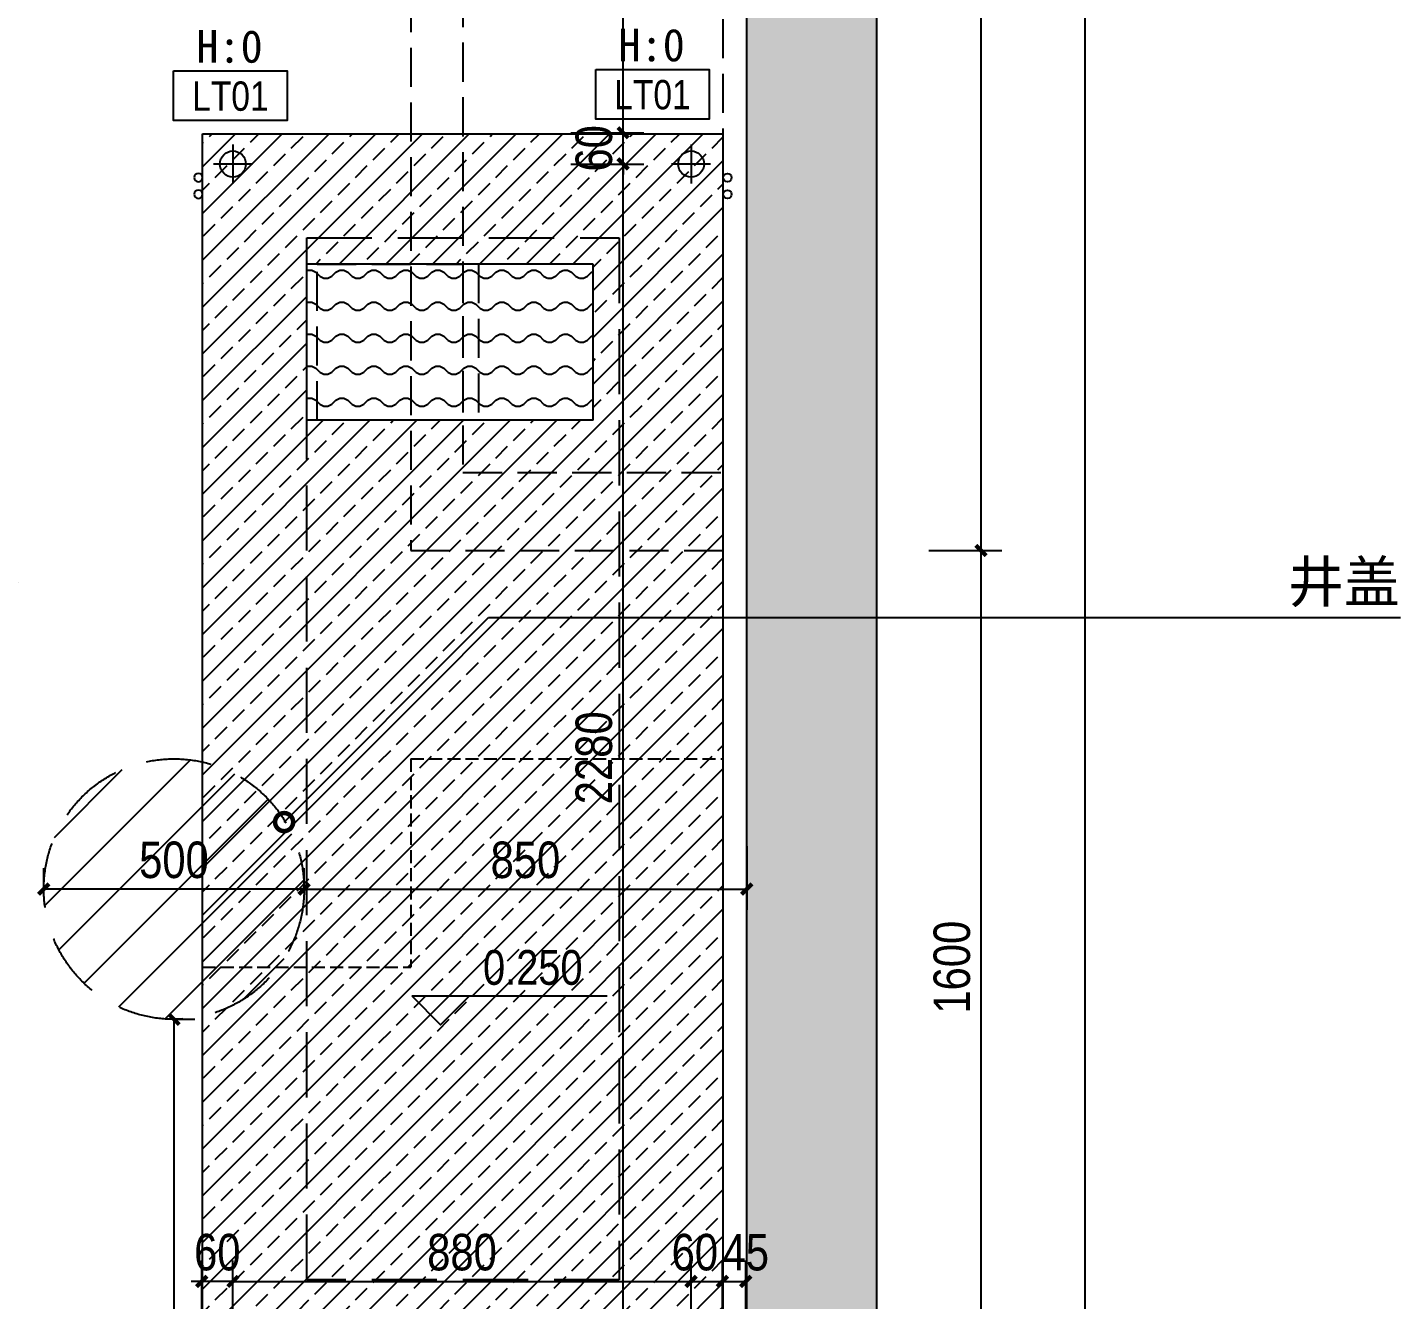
# Model space of a CAD drawing. Extents: x 9928 to 93764, y -101273 to -34887.
# Drawn here: x 39698 to 42335, y -67531 to -65089 of the extents above; entities that cross this region are included whole.
import ezdxf
from ezdxf import colors
from ezdxf.entities.mleader import LeaderData, LeaderLine
from ezdxf.enums import TextEntityAlignment as Align
from ezdxf.math import Vec2, Vec3

# ---------------------------------------------------------------- set-up
doc = ezdxf.new("R2010")
doc.units = 0
doc.header["$LTSCALE"] = 1000
doc.header["$MEASUREMENT"] = 0
for name, pattern in [('CENTER', [2, 1.25, -0.25, 0.25, -0.25]), ('DASH', [0.35, 0.25, -0.1]), ('HIDDEN', [0.375, 0.25, -0.125])]:
    doc.linetypes.add(name, pattern=pattern)
doc.layers.add('_0', color=7, linetype='Continuous', lineweight=25)
doc.layers.add('MATERAL LIST-A1$0$MATERAL LIST-A1$0$A-ANNO-NOTE', color=4, linetype='Continuous', lineweight=9)
for name, color, linetype in [('A', 163, 'CENTER'), ('A-ANNO-DIMS', 6, 'Continuous'), ('A-ANNO-NOTE', 4, 'Continuous'), ('A-FLOR-HRAL', 42, 'Continuous'), ('A-FLOR-OVHD', 111, 'HIDDEN'), ('A-FLOR-STRS', 54, 'Continuous'), ('A-FURN-PATT-251', 251, 'Continuous'), ('A-SECT-005', 5, 'Continuous'), ('A-WALL-FULL', 5, 'Continuous'), ('LIGHT190', 190, 'Continuous'), ('MATERAL LIST-A1$0$MATERAL LIST-A1$0$A-ANNO-RNME', 1, 'Continuous'), ('设备', 150, 'Continuous')]:
    doc.layers.add(name, color=color, linetype=linetype)
doc.styles.add('DIM_T3', font='ARIALN.TTF')
doc.styles.add('EN', font='ARIALN.TTF')
doc.styles.add('MATERAL LIST-A1$0$MATERAL LIST-A1$0$EN1', font='ARIALN.TTF', dxfattribs={"height": 2.5})
doc.styles.get("Standard").update_dxf_attribs({"font": 'gbenor.shx', "bigfont": 'gbcbig.shx'})
doc.dimstyles.new('_TCH_ARCH&&20', dxfattribs={"dimtxt": 70, "dimasz": 20, "dimexe": 40, "dimexo": 40, "dimgap": 20, "dimtad": 1, "dimdec": 0, "dimzin": 0, "dimdsep": 46, "dimtxsty": 'DIM_T3', "dimblk": 'ARCHTICK', "dimcen": 0.09, "dimclrd": 6, "dimclre": 6, "dimclrt": 6, "dimazin": 2, "dimtfac": 1, "dimtdec": 0, "dimtix": 1, "dimtmove": 2, "dimatfit": 3, "dimfxl": 100, "dimfxlon": 1, "dimtolj": 1, "dimtzin": 0, "dimarcsym": 0})

# ---------------------------------------------------------------- blocks, each defined once
blk = doc.blocks.new('_ArchTick')
at = {"color": 0, "linetype": 'ByBlock', "const_width": 0.4}
blk.add_lwpolyline([(-0.5, -0.5), (0.5, 0.5)], dxfattribs=at)
blk = doc.blocks.new('*D538')
at = {"layer": 'A-ANNO-DIMS', "color": 6, "lineweight": -2, "transparency": 16777216}
for p, q in [((41428.9, -66092.8), (41568.9, -66092.8)), ((41528.9, -67692.8), (41528.9, -66092.8)), ((41428.9, -67692.8), (41568.9, -67692.8))]:
    blk.add_line(p, q, dxfattribs=at)
at = {"layer": 'Defpoints', "color": 0, "transparency": 16777216}
for p in [(41033.9, -66092.8), (41528.9, -66092.8), (41033.9, -67692.8)]:
    blk.add_point(p, dxfattribs=at)
at = {"layer": 'A-ANNO-DIMS', "color": 6, "lineweight": -2, "transparency": 16777216, "xscale": 20, "yscale": 20, "zscale": 20}
for p, rotation in [((41528.9, -66092.8), 90), ((41528.9, -67692.8), 270)]:
    blk.add_blockref('_ArchTick', p, dxfattribs=dict(at, rotation=rotation))
at = {"layer": 'A-ANNO-DIMS', "color": 6, "transparency": 16777216, "insert": (41473.2, -66892.8), "char_height": 70, "attachment_point": 5, "rotation": 90, "style": 'DIM_T3'}
blk.add_mtext('\\A1;1600', dxfattribs=at)
blk = doc.blocks.new('*D540')
at = {"layer": 'A-ANNO-DIMS', "color": 6, "lineweight": -2, "transparency": 16777216}
for p, q in [((41428.9, -63802.8), (41568.9, -63802.8)), ((41528.9, -66092.8), (41528.9, -63802.8)), ((41428.9, -66092.8), (41568.9, -66092.8))]:
    blk.add_line(p, q, dxfattribs=at)
at = {"layer": 'Defpoints', "color": 0, "transparency": 16777216}
for p in [(41033.9, -63802.8), (41528.9, -63802.8), (41033.9, -66092.8)]:
    blk.add_point(p, dxfattribs=at)
at = {"layer": 'A-ANNO-DIMS', "color": 6, "lineweight": -2, "transparency": 16777216, "xscale": 20, "yscale": 20, "zscale": 20}
for p, rotation in [((41528.9, -63802.8), 90), ((41528.9, -66092.8), 270)]:
    blk.add_blockref('_ArchTick', p, dxfattribs=dict(at, rotation=rotation))
at = {"layer": 'A-ANNO-DIMS', "color": 6, "transparency": 16777216, "insert": (41473.2, -64947.8), "char_height": 70, "attachment_point": 5, "rotation": 90, "style": 'DIM_T3'}
blk.add_mtext('\\A1;2290', dxfattribs=at)
blk = doc.blocks.new('*D547')
at = {"layer": 'A-ANNO-DIMS', "color": 6, "lineweight": -2, "transparency": 16777216}
for p, q in [((41628.9, -57092.8), (41768.9, -57092.8)), ((41728.9, -67692.8), (41728.9, -57092.8)), ((41628.9, -67692.8), (41768.9, -67692.8))]:
    blk.add_line(p, q, dxfattribs=at)
at = {"layer": 'Defpoints', "color": 0, "transparency": 16777216}
for p in [(41078.9, -57092.8), (41728.9, -57092.8), (41078.9, -67692.8)]:
    blk.add_point(p, dxfattribs=at)
at = {"layer": 'A-ANNO-DIMS', "color": 6, "lineweight": -2, "transparency": 16777216, "xscale": 20, "yscale": 20, "zscale": 20}
for p, rotation in [((41728.9, -57092.8), 90), ((41728.9, -67692.8), 270)]:
    blk.add_blockref('_ArchTick', p, dxfattribs=dict(at, rotation=rotation))
at = {"layer": 'A-ANNO-DIMS', "color": 6, "transparency": 16777216, "insert": (41673.2, -62392.8), "char_height": 70, "attachment_point": 5, "rotation": 90, "style": 'DIM_T3'}
blk.add_mtext('\\A1;10600', dxfattribs=at)
blk = doc.blocks.new('ASLIDUFHASDF')
at = {"layer": 'A', "ltscale": 0.3}
blk.add_line((19187.9, -90751.2), (19187.9, -76645.8), dxfattribs=at)
blk = doc.blocks.new('dengsdlu')
at = {"layer": 'LIGHT190'}
for p, q in [((357969.3, -144956), (357969.3, -145106)), ((358044.3, -145031), (357894.3, -145031))]:
    blk.add_line(p, q, dxfattribs=at)
blk.add_circle((357969.3, -145031), 50, dxfattribs=at)
blk = doc.blocks.new('MATERAL LIST-A1$0$MATERAL LIST-A1$0$MATID')
blk.add_lwpolyline([(0, 3.4), (7.75, 3.4), (7.75, 0), (0, 0)], close=True)
at = {"style": 'MATERAL LIST-A1$0$MATERAL LIST-A1$0$EN1'}
blk.add_attdef('XX-XX', text='', height=2, dxfattribs=at).set_placement((175.668, 0.673), align=Align.CENTER)
blk = doc.blocks.new('*D854')
at = {"layer": 'Defpoints', "color": 0, "transparency": 16777216}
for p in [(55136.4, -67648), (55136.4, -67782.8), (55196.4, -67782.8)]:
    blk.add_point(p, dxfattribs=at)
at = {"layer": 'LIGHT190', "lineweight": -2, "transparency": 16777216}
for p, q in [((55136.4, -67742.8), (55136.4, -67608)), ((55196.4, -67742.8), (55196.4, -67608)), ((55136.4, -67648), (55116.4, -67648)), ((55196.4, -67648), (55136.4, -67648)), ((55196.4, -67648), (55216.4, -67648))]:
    blk.add_line(p, q, dxfattribs=at)
at = {"layer": 'LIGHT190', "lineweight": -2, "transparency": 16777216, "xscale": 20, "yscale": 20, "zscale": 20}
blk.add_blockref('_ArchTick', (55136.4, -67648), dxfattribs=at)
at = {"layer": 'LIGHT190', "lineweight": -2, "transparency": 16777216, "xscale": 20, "yscale": 20, "zscale": 20, "rotation": 180}
blk.add_blockref('_ArchTick', (55196.4, -67648), dxfattribs=at)
at = {"layer": 'LIGHT190', "transparency": 16777216, "insert": (55166.4, -67592.3), "char_height": 70, "attachment_point": 5, "style": 'DIM_T3'}
blk.add_mtext('\\A1;60', dxfattribs=at)
blk = doc.blocks.new('*D855')
at = {"layer": 'Defpoints', "color": 0, "transparency": 16777216}
for p in [(56076.4, -67648), (56076.4, -67745.3), (55196.4, -67782.8)]:
    blk.add_point(p, dxfattribs=at)
at = {"layer": 'LIGHT190', "lineweight": -2, "transparency": 16777216}
for p, q in [((55196.4, -67742.8), (55196.4, -67608)), ((56076.4, -67705.3), (56076.4, -67608)), ((55196.4, -67648), (56076.4, -67648))]:
    blk.add_line(p, q, dxfattribs=at)
at = {"layer": 'LIGHT190', "lineweight": -2, "transparency": 16777216, "xscale": 20, "yscale": 20, "zscale": 20, "rotation": 180}
blk.add_blockref('_ArchTick', (55196.4, -67648), dxfattribs=at)
at = {"layer": 'LIGHT190', "lineweight": -2, "transparency": 16777216, "xscale": 20, "yscale": 20, "zscale": 20}
blk.add_blockref('_ArchTick', (56076.4, -67648), dxfattribs=at)
at = {"layer": 'LIGHT190', "transparency": 16777216, "insert": (55636.4, -67592.3), "char_height": 70, "attachment_point": 5, "style": 'DIM_T3'}
blk.add_mtext('\\A1;880', dxfattribs=at)
blk = doc.blocks.new('*D856')
at = {"layer": 'Defpoints', "color": 0, "transparency": 16777216}
for p in [(56136.4, -67648), (56076.4, -67745.3), (56136.4, -67842.8)]:
    blk.add_point(p, dxfattribs=at)
at = {"layer": 'LIGHT190', "lineweight": -2, "transparency": 16777216}
for p, q in [((56076.4, -67705.3), (56076.4, -67608)), ((56136.4, -67748), (56136.4, -67608)), ((56076.4, -67648), (56136.4, -67648))]:
    blk.add_line(p, q, dxfattribs=at)
at = {"layer": 'LIGHT190', "lineweight": -2, "transparency": 16777216, "xscale": 20, "yscale": 20, "zscale": 20, "rotation": 180}
blk.add_blockref('_ArchTick', (56076.4, -67648), dxfattribs=at)
at = {"layer": 'LIGHT190', "lineweight": -2, "transparency": 16777216, "xscale": 20, "yscale": 20, "zscale": 20}
blk.add_blockref('_ArchTick', (56136.4, -67648), dxfattribs=at)
at = {"layer": 'LIGHT190', "transparency": 16777216, "insert": (56083.5, -67592.3), "char_height": 70, "attachment_point": 5, "style": 'DIM_T3'}
blk.add_mtext('\\A1;60', dxfattribs=at)
blk = doc.blocks.new('*D857')
at = {"layer": 'Defpoints', "color": 0, "transparency": 16777216}
for p in [(56181.4, -67648), (56136.4, -67842.8), (56181.4, -67950.4)]:
    blk.add_point(p, dxfattribs=at)
at = {"layer": 'LIGHT190', "lineweight": -2, "transparency": 16777216}
for p, q in [((56136.4, -67748), (56136.4, -67608)), ((56181.4, -67748), (56181.4, -67608)), ((56136.4, -67648), (56181.4, -67648))]:
    blk.add_line(p, q, dxfattribs=at)
at = {"layer": 'LIGHT190', "lineweight": -2, "transparency": 16777216, "xscale": 20, "yscale": 20, "zscale": 20, "rotation": 180}
blk.add_blockref('_ArchTick', (56136.4, -67648), dxfattribs=at)
at = {"layer": 'LIGHT190', "lineweight": -2, "transparency": 16777216, "xscale": 20, "yscale": 20, "zscale": 20}
blk.add_blockref('_ArchTick', (56181.4, -67648), dxfattribs=at)
at = {"layer": 'LIGHT190', "transparency": 16777216, "insert": (56181.4, -67592.4), "char_height": 70, "attachment_point": 5, "style": 'DIM_T3'}
blk.add_mtext('\\A1;45', dxfattribs=at)
blk = doc.blocks.new('*D858')
at = {"layer": 'Defpoints', "color": 0, "transparency": 16777216}
for p in [(55158.9, -65502.8), (55945.7, -65502.8), (55196.4, -67782.8)]:
    blk.add_point(p, dxfattribs=at)
at = {"layer": 'LIGHT190', "lineweight": -2, "transparency": 16777216}
for p, q in [((55845.7, -65502.8), (55985.7, -65502.8)), ((55945.7, -67782.8), (55945.7, -65502.8)), ((55845.7, -67782.8), (55985.7, -67782.8))]:
    blk.add_line(p, q, dxfattribs=at)
at = {"layer": 'LIGHT190', "lineweight": -2, "transparency": 16777216, "xscale": 20, "yscale": 20, "zscale": 20}
for p, rotation in [((55945.7, -65502.8), 90), ((55945.7, -67782.8), 270)]:
    blk.add_blockref('_ArchTick', p, dxfattribs=dict(at, rotation=rotation))
at = {"layer": 'LIGHT190', "transparency": 16777216, "insert": (55890, -66642.8), "char_height": 70, "attachment_point": 5, "rotation": 90, "style": 'DIM_T3'}
blk.add_mtext('\\A1;2280', dxfattribs=at)
blk = doc.blocks.new('*D859')
at = {"layer": 'Defpoints', "color": 0, "transparency": 16777216}
for p in [(55136.4, -65442.8), (55945.7, -65442.8), (55158.9, -65502.8)]:
    blk.add_point(p, dxfattribs=at)
at = {"layer": 'LIGHT190', "lineweight": -2, "transparency": 16777216}
for p, q in [((55945.7, -65442.8), (55945.7, -65422.8)), ((55845.7, -65442.8), (55985.7, -65442.8)), ((55945.7, -65502.8), (55945.7, -65442.8)), ((55845.7, -65502.8), (55985.7, -65502.8)), ((55945.7, -65502.8), (55945.7, -65522.8))]:
    blk.add_line(p, q, dxfattribs=at)
at = {"layer": 'LIGHT190', "lineweight": -2, "transparency": 16777216, "xscale": 20, "yscale": 20, "zscale": 20}
for p, rotation in [((55945.7, -65442.8), 270), ((55945.7, -65502.8), 90)]:
    blk.add_blockref('_ArchTick', p, dxfattribs=dict(at, rotation=rotation))
at = {"layer": 'LIGHT190', "transparency": 16777216, "insert": (55890, -65472.8), "char_height": 70, "attachment_point": 5, "rotation": 90, "style": 'DIM_T3'}
blk.add_mtext('\\A1;60', dxfattribs=at)
blk = doc.blocks.new('*D860')
at = {"layer": 'Defpoints', "color": 0, "transparency": 16777216}
for p in [(55945.7, -64612.8), (56113.9, -64612.8), (55136.4, -65442.8)]:
    blk.add_point(p, dxfattribs=at)
at = {"layer": 'LIGHT190', "lineweight": -2, "transparency": 16777216}
for p, q in [((56045.7, -64612.8), (55905.7, -64612.8)), ((55945.7, -65442.8), (55945.7, -64612.8)), ((55845.7, -65442.8), (55985.7, -65442.8))]:
    blk.add_line(p, q, dxfattribs=at)
at = {"layer": 'LIGHT190', "lineweight": -2, "transparency": 16777216, "xscale": 20, "yscale": 20, "zscale": 20}
for p, rotation in [((55945.7, -64612.8), 90), ((55945.7, -65442.8), 270)]:
    blk.add_blockref('_ArchTick', p, dxfattribs=dict(at, rotation=rotation))
at = {"layer": 'LIGHT190', "transparency": 16777216, "insert": (55890, -65027.8), "char_height": 70, "attachment_point": 5, "rotation": 90, "style": 'DIM_T3'}
blk.add_mtext('\\A1;830', dxfattribs=at)
blk = doc.blocks.new('DFGHFGH')
at = {"layer": 'A-ANNO-NOTE'}
blk.add_line((367305.1, -290440.9), (368431.1, -290440.9), dxfattribs=at)
blk.add_lwpolyline([(367305.1, -290440.9), (367471.4, -290607.2), (367637.6, -290440.9)], dxfattribs=at)
at = {"layer": 'A-ANNO-NOTE', "style": 'EN'}
blk.add_attdef('±0.000', (367715.9, -290376.4), '', height=200, dxfattribs=at)
blk = doc.blocks.new('alsidufhaSD9F83')
at = {"layer": 'A-FLOR-HRAL', "color": 1}
for centre in [(18134.9, -88276.1), (18134.9, -88308.1)]:
    blk.add_circle(centre, 8, dxfattribs=at)
blk = doc.blocks.new('dengguangdityu')
at = {"layer": 'A-FURN-PATT-251'}
h = blk.add_hatch(color=256, dxfattribs=at)
h.dxf.hatch_style = 1
h.paths.add_polyline_path([(55474.6, -69921.8), (55724.6, -69921.8), (55724.6, -57092.8), (55474.6, -57092.8)])
h = blk.add_hatch(dxfattribs=at)
h.set_pattern_fill('ANSI33', color=256, scale=20)
h.set_pattern_definition([(45, (11052.05, 20699.29), (-44.90128, 44.90128), []), (45, (11096.95, 20699.29), (-44.90128, 44.90128), [31.75, -15.875])])
h.paths.add_polyline_path([(54629.6, -65542.8), (55179.6, -65542.8), (55179.6, -65842.8), (54629.6, -65842.8)], flags=16)
h.paths.add_polyline_path([(54429.6, -65292.8), (55429.6, -65292.8), (55429.6, -67692.8), (54429.6, -67692.8)])
h = blk.add_hatch(dxfattribs=at)
h.set_pattern_fill('水域', color=256, scale=30)
h.set_pattern_definition([(0, (55129.61, -65692.8), (0, 61.417), [7.677, -53.74]), (26.565, (55137.287, -65692.803), (61.4173, 6e-07), [8.5833, -128.75]), (333.435, (55183.35, -65688.964), (61.4173, -2e-08), [8.5833, -128.75]), (45, (55144.965, -65688.964), (0, 61.4173), [10.857, -76]), (135, (55183.35, -65688.964), (-61.4173, 7e-15), [10.857, -76]), (26.565, (55152.642, -65681.287), (61.4173, 6e-07), [8.5833, -128.75]), (333.435, (55167.996, -65677.449), (61.4173, -2e-08), [8.5833, -128.75]), (0, (55160.32, -65677.45), (0, 61.417), [7.677, -53.74])])
h.paths.add_polyline_path([(55179.6, -65842.8), (55179.6, -65542.8), (54629.6, -65542.8), (54629.6, -65842.8)])
at = {"layer": '设备', "linetype": 'HIDDEN', "ltscale": 0.25}
h = blk.add_hatch(dxfattribs=at)
h.set_pattern_fill('ANSI31', color=256, scale=50)
h.set_pattern_definition([(45, (133.83, 20699.29), (-56.1266, 56.1266), [])])
edge = h.paths.add_edge_path()
edge.add_arc((54184.6, -59592.8), 250, 0, 360)
edge = h.paths.add_edge_path()
edge.add_arc((53824.6, -66142.8), 250, 0, 360)
edge = h.paths.add_edge_path()
edge.add_arc((54374.6, -66742.8), 250, 0, 360)
at = {"layer": 'A-FLOR-OVHD', "linetype": 'DASH', "ltscale": 0.3}
for p, q in [((54829.6, -62922.8), (54829.6, -66092.8)), ((54929.6, -63752.8), (54929.6, -65942.8)), ((55429.6, -66092.8), (55429.6, -63752.8)), ((54959.6, -65542.8), (54959.6, -65842.8)), ((54929.6, -65942.8), (55429.6, -65942.8)), ((54829.6, -66092.8), (55429.6, -66092.8))]:
    blk.add_line(p, q, dxfattribs=at)
blk.add_lwpolyline([(54649.6, -65542.8), (54929.6, -65542.8), (54929.6, -65842.8), (54649.6, -65842.8)], close=True, dxfattribs=at)
at = {"layer": 'A-FLOR-STRS'}
for p, q in [((54429.6, -67692.8), (54429.6, -65292.8)), ((54429.6, -65292.8), (55429.6, -65292.8)), ((55429.6, -67692.8), (55429.6, -65292.8)), ((54629.6, -65842.8), (54629.6, -65542.8)), ((55179.6, -65542.8), (54629.6, -65542.8)), ((55179.6, -65842.8), (55179.6, -65542.8)), ((55179.6, -65842.8), (54629.6, -65842.8))]:
    blk.add_line(p, q, dxfattribs=at)
at = {"layer": 'A-FLOR-STRS', "linetype": 'DASH', "ltscale": 0.5}
blk.add_lwpolyline([(55229.6, -65492.8), (55229.6, -67492.8), (54629.6, -67492.8), (54629.6, -65492.8)], close=True, dxfattribs=at)
at = {"layer": 'A-FURN-PATT-251', "linetype": 'DASH', "ltscale": 0.1}
for p, q in [((54829.6, -66492.8), (55429.6, -66492.8)), ((54829.6, -66492.8), (54829.6, -66892.8)), ((54429.6, -66892.8), (54829.6, -66892.8))]:
    blk.add_line(p, q, dxfattribs=at)
at = {"layer": 'A-WALL-FULL'}
for p, q in [((55474.6, -69921.8), (55474.6, -57092.8)), ((55724.6, -69921.8), (55724.6, -57092.8))]:
    blk.add_line(p, q, dxfattribs=at)
at = {"layer": '设备', "linetype": 'HIDDEN', "ltscale": 0.5}
blk.add_circle((54374.6, -66742.8), 250, dxfattribs=at)
at = {"layer": '_0', "color": 6}
blk.add_blockref('ASLIDUFHASDF', (36286.7, 20699.3), dxfattribs=at)
at = {"layer": 'A-SECT-005', "color": 2, "xscale": -1, "rotation": 180}
blk.add_blockref('alsidufhaSD9F83', (36286.7, -153684.9), dxfattribs=at)
at = {"layer": 'A-SECT-005', "color": 2, "rotation": 180}
blk.add_blockref('alsidufhaSD9F83', (73572.5, -153684.9), dxfattribs=at)
blk = doc.blocks.new('*D941')
at = {"layer": 'A-ANNO-DIMS', "color": 6, "lineweight": -2, "transparency": 16777216}
for p, q in [((41078.9, -66660.5), (41078.9, -66782.8)), ((40228.9, -66742.8), (40228.9, -66702.8)), ((40228.9, -66742.8), (41078.9, -66742.8))]:
    blk.add_line(p, q, dxfattribs=at)
at = {"layer": 'Defpoints', "color": 0, "transparency": 16777216}
for p in [(41078.9, -66620.5), (40228.9, -66742.8), (41078.9, -66742.8)]:
    blk.add_point(p, dxfattribs=at)
at = {"layer": 'A-ANNO-DIMS', "color": 6, "lineweight": -2, "transparency": 16777216, "xscale": 20, "yscale": 20, "zscale": 20, "rotation": 180}
blk.add_blockref('_ArchTick', (40228.9, -66742.8), dxfattribs=at)
at = {"layer": 'A-ANNO-DIMS', "color": 6, "lineweight": -2, "transparency": 16777216, "xscale": 20, "yscale": 20, "zscale": 20}
blk.add_blockref('_ArchTick', (41078.9, -66742.8), dxfattribs=at)
at = {"layer": 'A-ANNO-DIMS', "color": 6, "transparency": 16777216, "insert": (40653.9, -66687.1), "char_height": 70, "attachment_point": 5, "style": 'DIM_T3'}
blk.add_mtext('\\A1;850', dxfattribs=at)
blk = doc.blocks.new('*D942')
at = {"layer": 'A-ANNO-DIMS', "color": 6, "lineweight": -2, "transparency": 16777216}
for p, q in [((39978.9, -66992.8), (40018.9, -66992.8)), ((39978.9, -66992.8), (39978.9, -69492.8)), ((39978.9, -69492.8), (40018.9, -69492.8))]:
    blk.add_line(p, q, dxfattribs=at)
at = {"layer": 'Defpoints', "color": 0, "transparency": 16777216}
for p in [(39978.9, -66992.8), (39978.9, -69492.8), (39978.9, -69492.8)]:
    blk.add_point(p, dxfattribs=at)
at = {"layer": 'A-ANNO-DIMS', "color": 6, "lineweight": -2, "transparency": 16777216, "xscale": 20, "yscale": 20, "zscale": 20}
for p, rotation in [((39978.9, -66992.8), 90), ((39978.9, -69492.8), 270)]:
    blk.add_blockref('_ArchTick', p, dxfattribs=dict(at, rotation=rotation))
at = {"layer": 'A-ANNO-DIMS', "color": 6, "transparency": 16777216, "insert": (39923.2, -68242.8), "char_height": 70, "attachment_point": 5, "rotation": 90, "style": 'DIM_T3'}
blk.add_mtext('\\A1;2500', dxfattribs=at)
blk = doc.blocks.new('*D940')
at = {"layer": 'A-ANNO-DIMS', "color": 6, "lineweight": -2, "transparency": 16777216}
for p, q in [((39728.9, -66742.8), (39728.9, -66702.8)), ((40228.9, -66742.8), (40228.9, -66702.8)), ((40228.9, -66742.8), (39728.9, -66742.8))]:
    blk.add_line(p, q, dxfattribs=at)
at = {"layer": 'Defpoints', "color": 0, "transparency": 16777216}
for p in [(39728.9, -66742.8), (39728.9, -66742.8), (40228.9, -66742.8)]:
    blk.add_point(p, dxfattribs=at)
at = {"layer": 'A-ANNO-DIMS', "color": 6, "lineweight": -2, "transparency": 16777216, "xscale": 20, "yscale": 20, "zscale": 20, "rotation": 180}
blk.add_blockref('_ArchTick', (39728.9, -66742.8), dxfattribs=at)
at = {"layer": 'A-ANNO-DIMS', "color": 6, "lineweight": -2, "transparency": 16777216, "xscale": 20, "yscale": 20, "zscale": 20}
blk.add_blockref('_ArchTick', (40228.9, -66742.8), dxfattribs=at)
at = {"layer": 'A-ANNO-DIMS', "color": 6, "transparency": 16777216, "insert": (39978.9, -66687.1), "char_height": 70, "attachment_point": 5, "style": 'DIM_T3'}
blk.add_mtext('\\A1;500', dxfattribs=at)
blk = doc.blocks.new('_DotSmall')
at = {"color": 0, "linetype": 'ByBlock', "const_width": 0.5}
blk.add_lwpolyline([(-0.0625, 0, 1), (0.0625, 0, 1)], format="xyb", close=True, dxfattribs=at)
blk = doc.blocks.new('dengju')
at = {"layer": 'LIGHT190', "xscale": 0.5, "yscale": 0.5, "zscale": 0.5}
for p in [(-123788.3, 7012.7), (-122908.3, 7012.7)]:
    blk.add_blockref('dengsdlu', p, dxfattribs=at)
at = {"layer": 'MATERAL LIST-A1$0$MATERAL LIST-A1$0$A-ANNO-RNME'}
ref = blk.add_blockref('MATERAL LIST-A1$0$MATERAL LIST-A1$0$MATID', (55082.5, -65419.5), dxfattribs=dict(at, xscale=28.12499999999996, yscale=28.12499999999996, zscale=28.12499999999996))
ref.add_attrib('XX-XX', 'LT01', dxfattribs={"layer": '0', "height": 56.25, "style": 'MATERAL LIST-A1$0$MATERAL LIST-A1$0$EN1'}).set_placement((55191.5, -65400.6), align=Align.CENTER)
ref = blk.add_blockref('MATERAL LIST-A1$0$MATERAL LIST-A1$0$MATID', (55893.2, -65416.8), dxfattribs=dict(at, xscale=28.12499999999996, yscale=28.12499999999996, zscale=28.12499999999996))
ref.add_attrib('XX-XX', 'LT01', dxfattribs={"layer": '0', "height": 56.25, "style": 'MATERAL LIST-A1$0$MATERAL LIST-A1$0$EN1'}).set_placement((56002.2, -65397.8), align=Align.CENTER)
at = {"layer": 'MATERAL LIST-A1$0$MATERAL LIST-A1$0$A-ANNO-NOTE', "char_height": 62.5, "width": 333.87, "attachment_point": 1, "style": 'MATERAL LIST-A1$0$MATERAL LIST-A1$0$EN1'}
for insert in [(55126.1, -65245.8), (55936.8, -65243.1)]:
    blk.add_mtext('{\\fSimSun|b0|i0|c134|p2;H:\\fSimSun|b0|i0|c0|p2;0}', dxfattribs=dict(at, insert=insert))
at = {"layer": 'LIGHT190'}
for base, p1, p2, picture, middle in [((55945.7, -64612.8), (55136.4, -65442.8), (56113.9, -64612.8), '*D860', (55890, -65027.8)), ((55945.7, -65442.8), (55158.9, -65502.8), (55136.4, -65442.8), '*D859', (55890, -65472.8)), ((55945.7, -65502.8), (55196.4, -67782.8), (55158.9, -65502.8), '*D858', (55890, -66642.8))]:
    dim = blk.add_linear_dim(base=base, p1=p1, p2=p2, angle=90, dimstyle='_TCH_ARCH&&20', override={"dimclrd": 256, "dimclre": 256, "dimclrt": 256}, dxfattribs=at)
    dim.commit()
    dim.dimension.update_dxf_attribs({"geometry": picture, "text_midpoint": middle})
for base, p2, picture, middle in [((55136.4, -67648), (55136.4, -67782.8), '*D854', (55166.4, -67592.3)), ((56076.4, -67648), (56076.4, -67745.3), '*D855', (55636.4, -67592.3))]:
    dim = blk.add_linear_dim(base=base, p1=(55196.4, -67782.8), p2=p2, dimstyle='_TCH_ARCH&&20', override={"dimclrd": 256, "dimclre": 256, "dimclrt": 256}, dxfattribs=at)
    dim.commit()
    dim.dimension.update_dxf_attribs({"geometry": picture, "text_midpoint": middle})
for base, p1, p2, picture, middle in [((56136.4, -67648), (56076.4, -67745.3), (56136.4, -67842.8), '*D856', (56083.5, -67592.3)), ((56181.4, -67648), (56136.4, -67842.8), (56181.4, -67950.4), '*D857', (56181.4, -67592.4))]:
    dim = blk.add_linear_dim(base=base, p1=p1, p2=p2, dimstyle='_TCH_ARCH&&20', override={"dimclrd": 256, "dimclre": 256, "dimclrt": 256}, dxfattribs=at)
    dim.commit()
    dim.dimension.update_dxf_attribs({"geometry": picture, "text_midpoint": middle, "dimtype": 128})

msp = doc.modelspace()

# ---------------------------------------------------------------- block references
msp.add_blockref('dengju', (-15104.3, 152))
at = {"layer": '_0', "color": 6}
msp.add_blockref('ASLIDUFHASDF', (21891, 20699.3), dxfattribs=at)
at = {"layer": 'A-ANNO-DIMS'}
msp.add_blockref('dengguangdityu', (-14395.7, 0), dxfattribs=at)
at = {"layer": 'A-ANNO-NOTE', "xscale": 0.3333333333333334, "yscale": 0.3333333333333334, "zscale": 0.3333333333333334}
msp.add_blockref('DFGHFGH', (-81999.5, 29865.6), dxfattribs=at).add_auto_attribs({'±0.000': '0.250'})

# ---------------------------------------------------------------- dimensions: what is measured, and where the dimension line sits
at = {"layer": 'A-ANNO-DIMS'}
for base, p1, p2, picture, middle in [((41728.9, -57092.8), (41078.9, -67692.8), (41078.9, -57092.8), '*D547', (41673.2, -62392.8)), ((41528.9, -63802.8), (41033.9, -66092.8), (41033.9, -63802.8), '*D540', (41473.2, -64947.8)), ((41528.9, -66092.8), (41033.9, -67692.8), (41033.9, -66092.8), '*D538', (41473.2, -66892.8)), ((39978.9, -69492.8), (39978.9, -66992.8), (39978.9, -69492.8), '*D942', (39923.2, -68242.8))]:
    dim = msp.add_linear_dim(base=base, p1=p1, p2=p2, angle=90, dimstyle='_TCH_ARCH&&20', dxfattribs=at)
    dim.commit()
    dim.dimension.update_dxf_attribs({"geometry": picture, "text_midpoint": middle})
for base, p2, picture, middle in [((41078.9, -66742.8), (41078.9, -66620.5), '*D941', (40653.9, -66687.1)), ((39728.9, -66742.8), (39728.9, -66742.8), '*D940', (39978.9, -66687.1))]:
    dim = msp.add_linear_dim(base=base, p1=(40228.9, -66742.8), p2=p2, dimstyle='_TCH_ARCH&&20', dxfattribs=at)
    dim.commit()
    dim.dimension.update_dxf_attribs({"geometry": picture, "text_midpoint": middle})

# ---------------------------------------------------------------- leaders
at = {"layer": 'A-ANNO-NOTE'}
ml = msp.add_multileader_mtext('Standard', dxfattribs=at)
ml.set_content('{\\fSimSun|b0|i0|c134|p2;井盖}', color=256)
ml.set_leader_properties()
ml.set_arrow_properties(name='DOTSMALL')
ml.build(insert=Vec2(0, 0))
ml.multileader.update_dxf_attribs({"text_left_attachment_type": 5, "text_right_attachment_type": 5, "dogleg_length": 81.8, "arrow_head_size": 69.3})
ctx = ml.context
ctx.base_point, ctx.char_height, ctx.arrow_head_size, ctx.landing_gap_size, ctx.plane_origin = Vec3(42112.8, -66221.3), 78.75, 69.3, 4.72, Vec3(35016.1, -67091.8)
ctx.left_attachment, ctx.right_attachment, ctx.text_align_type = 5, 5, 2
notes = []
notes.append((ctx, [(1, (1, 1, 0), (40583, -66221.3), (1, 0), 1529.9, [(0, [(40190.4, -66614.2)], 0, [])])]))
ctx.mtext.insert, ctx.mtext.alignment, ctx.mtext.flow_direction = Vec3(42333.1, -66113.2), 3, 5
for ctx, leaders in notes:
    for number, flags, end, landing, length, lines in leaders:
        leader = LeaderData()
        leader.index, (leader.has_last_leader_line, leader.has_dogleg_vector, leader.attachment_direction) = number, flags
        leader.last_leader_point, leader.dogleg_vector, leader.dogleg_length = Vec3(end), Vec3(landing), length
        for number, points, colour, breaks in lines:
            line = LeaderLine()
            line.index, line.vertices, line.color, line.breaks = number, Vec3.list(points), colors.encode_raw_color(colour), breaks
            leader.lines.append(line)
        ctx.leaders.append(leader)

doc.saveas('drawing.dxf')
